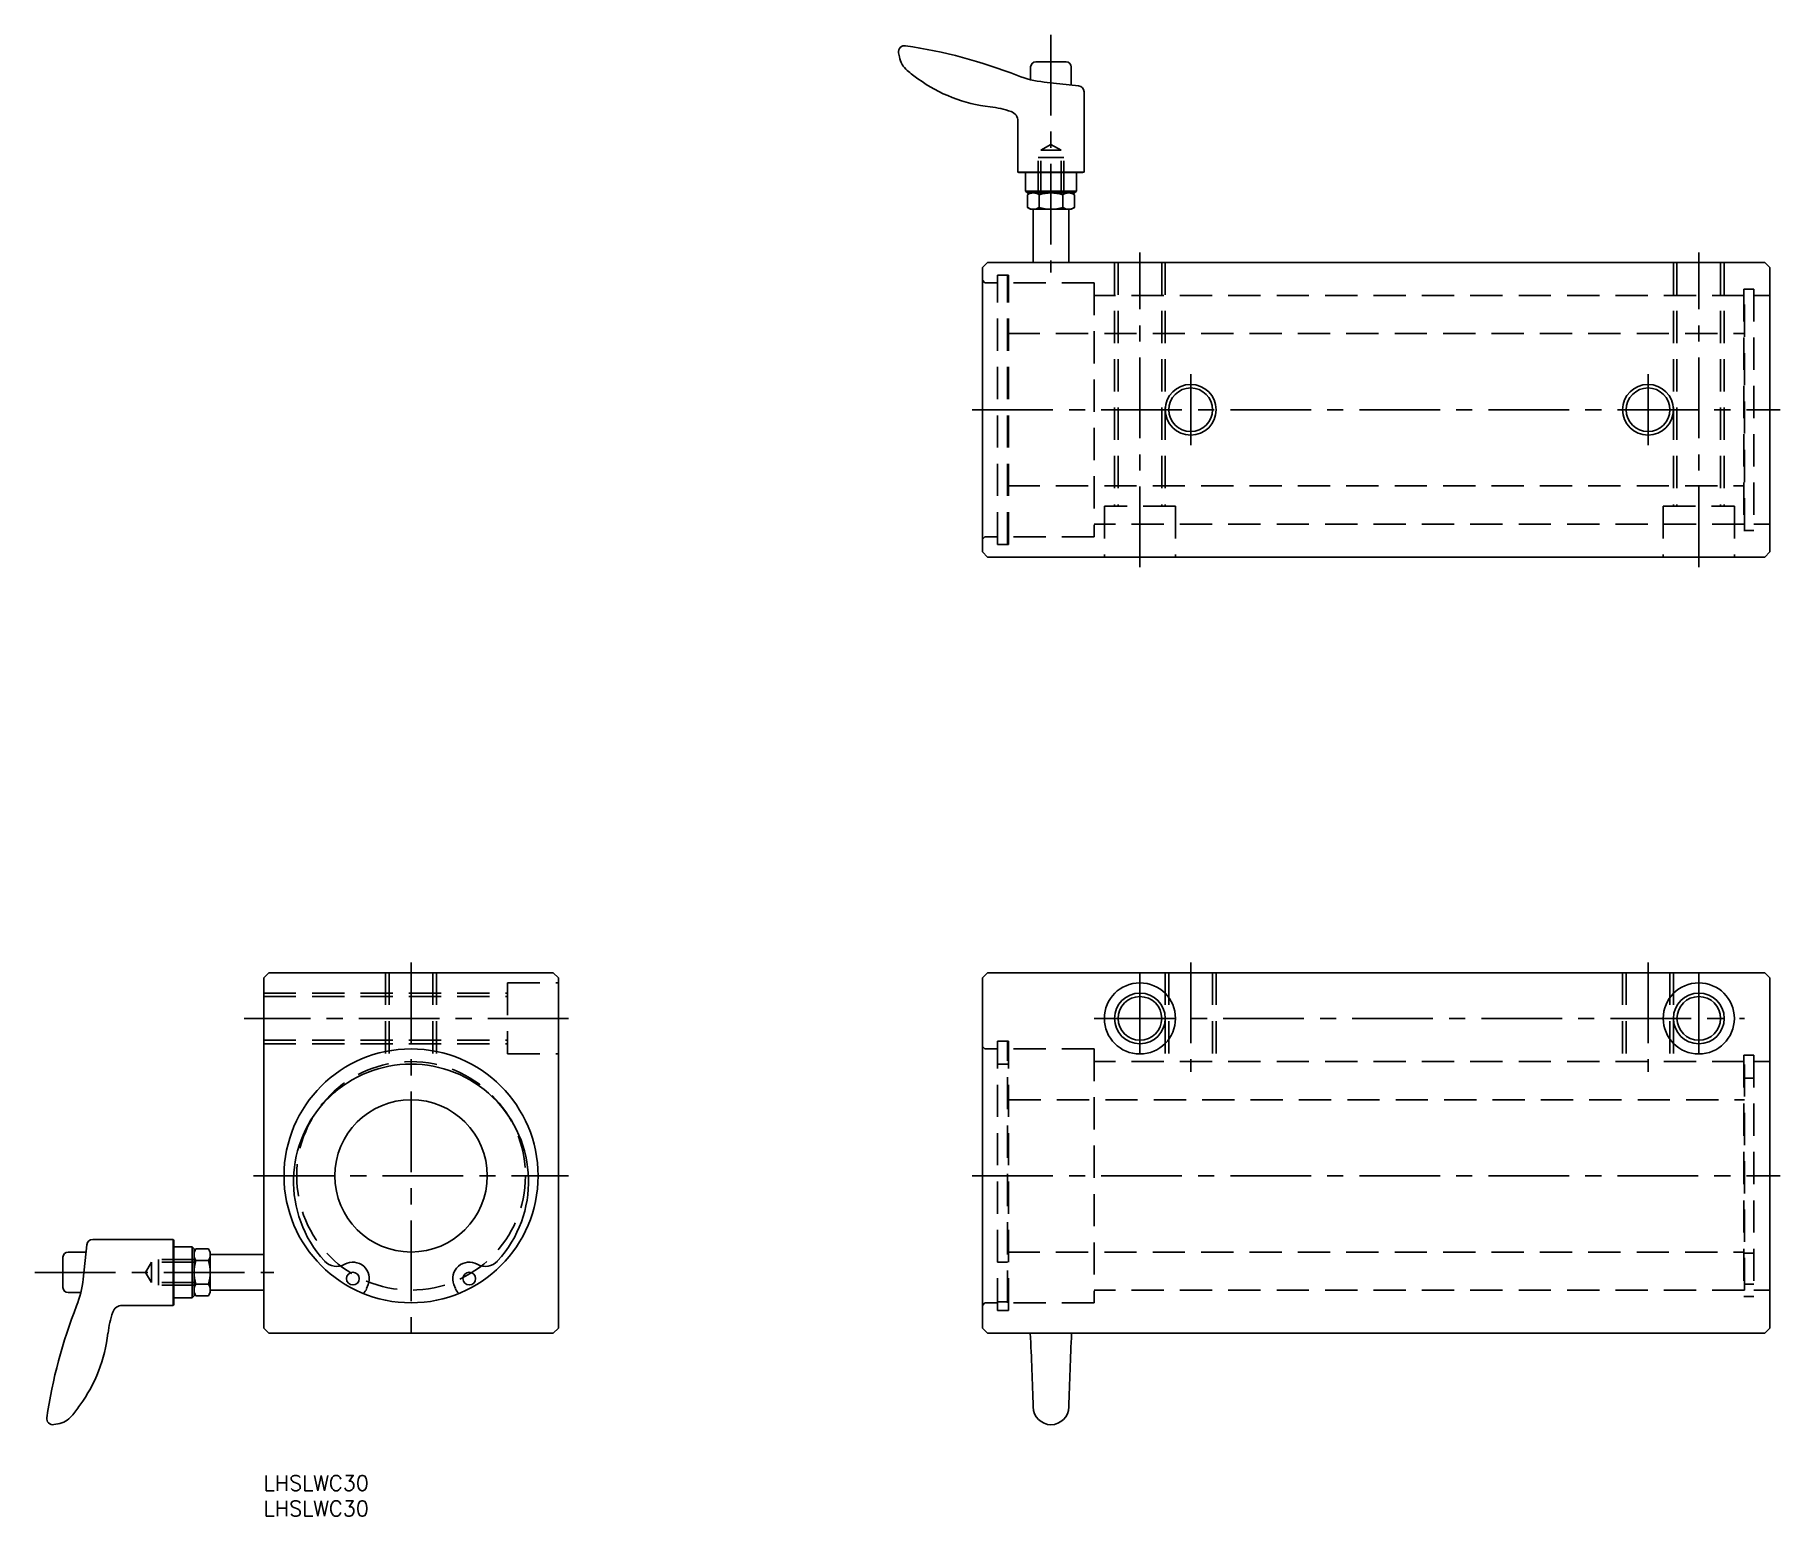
# Model space of a CAD drawing. Extents: x -45 to 298, y -8 to 284.
import ezdxf

# ---------------------------------------------------------------- set-up
doc = ezdxf.new("R2010")
doc.units = 0
doc.header["$LTSCALE"] = 0.5
doc.linetypes.add('CENTER', pattern=[50.8, 31.75, -6.35, 6.35, -6.35])
doc.linetypes.add('DASHED', pattern=[19.05, 12.7, -6.35])
for name, color, linetype in [('MSM_CENTER', 1, 'CENTER'), ('MSM_CONTINUOUS', 7, 'CONTINUOUS'), ('MSM_DASHED', 4, 'DASHED'), ('MSM_NARROW', 5, 'CONTINUOUS'), ('MSM_PART_NUMBER', 7, 'CONTINUOUS')]:
    doc.layers.add(name, color=color, linetype=linetype)
doc.styles.get("Standard").update_dxf_attribs({"font": 'txt.shx', "height": 3, "bigfont": 'bigfont.shx'})

# ---------------------------------------------------------------- blocks, each defined once
blk = doc.blocks.new('*U9')
at = {"layer": 'MSM_PART_NUMBER'}
blk.add_text('LHSLWC30', height=3, dxfattribs=at).set_placement((0, -3))
blk = doc.blocks.new('*U10')
at = {"layer": 'MSM_PART_NUMBER'}
blk.add_text('LHSLWC30', height=3, dxfattribs=at).set_placement((0, -8))

msp = doc.modelspace()

# ---------------------------------------------------------------- linework, layer by layer
at = {"layer": 'MSM_CENTER'}
for p, q in [((154.95, 283.67), (154.95, 236.85)), ((172.45, 178.85), (172.45, 240.85)), ((282.45, 178.85), (282.45, 240.85)), ((182.45, 202.85), (182.45, 216.85)), ((272.45, 202.85), (272.45, 216.85)), ((139.45, 209.85), (298.45, 209.85)), ((29, 101), (29, 26)), ((182.45, 101), (182.45, 79.5)), ((272.45, 101), (272.45, 79.5)), ((172.45, 99), (172.45, 81)), ((282.45, 99), (282.45, 81)), ((60, 90), (-3.85, 90)), ((163.45, 90), (291.45, 90)), ((-2, 59), (60, 59)), ((139.45, 59), (298.45, 59)), ((-45.02, 40), (2, 40))]:
    msp.add_line(p, q, dxfattribs=at)
at = {"layer": 'MSM_CONTINUOUS'}
for p, q in [((125.11, 279.33), (124.97, 280.14)), ((157.95, 278.35), (151.95, 278.35)), ((150.95, 277.35), (150.95, 274.84)), ((158.95, 277.35), (158.95, 273.82)), ((153.59, 274.38), (160.37, 273.67)), ((161.45, 272.47), (161.45, 256.64)), ((148.45, 266.67), (148.45, 256.64)), ((161.45, 256.64), (148.45, 256.64)), ((148.45, 256.64), (148.65, 256.55)), ((161.25, 256.55), (148.65, 256.55)), ((149.95, 256.55), (149.95, 252.92)), ((159.95, 256.55), (159.95, 252.92)), ((161.45, 256.64), (161.25, 256.55)), ((150.31, 252.55), (149.95, 252.92)), ((159.95, 252.92), (149.95, 252.92)), ((150.31, 252.55), (149.95, 252.92)), ((159.58, 252.55), (150.31, 252.55)), ((150.95, 252.55), (150.33, 252.19)), ((150.33, 252.19), (150.33, 249.71)), ((152.64, 249.71), (152.64, 252.19)), ((157.26, 252.19), (157.26, 249.71)), ((159.57, 252.19), (158.95, 252.55)), ((159.57, 249.71), (159.57, 252.19)), ((159.58, 252.55), (159.95, 252.92)), ((159.58, 252.55), (159.95, 252.92)), ((150.33, 249.71), (150.95, 249.35)), ((150.95, 249.35), (158.95, 249.35)), ((151.45, 249.35), (151.45, 238.85)), ((158.45, 249.35), (158.45, 238.85)), ((158.95, 249.35), (159.57, 249.71)), ((141.45, 237.85), (142.45, 238.85)), ((141.45, 181.85), (141.45, 237.85)), ((142.45, 238.85), (295.45, 238.85)), ((295.45, 238.85), (296.45, 237.85)), ((296.45, 237.85), (296.45, 181.85)), ((172.49, 205.55), (172.49, 205.55)), ((282.4, 205.55), (282.4, 205.55)), ((142.45, 180.85), (141.45, 181.85)), ((295.45, 180.85), (142.45, 180.85)), ((295.45, 180.85), (296.45, 181.85)), ((1, 99), (0, 98)), ((0, 98), (0, 29)), ((57, 99), (1, 99)), ((57, 99), (58, 98)), ((58, 98), (58, 29)), ((142.45, 99), (141.45, 98)), ((141.45, 98), (141.45, 29)), ((142.45, 99), (295.45, 99)), ((295.45, 99), (296.45, 98)), ((296.45, 98), (296.45, 29)), ((-35.53, 38.64), (-34.81, 45.43)), ((-33.62, 46.5), (-17.79, 46.5)), ((-17.79, 46.5), (-17.79, 33.5)), ((-17.79, 46.5), (-17.7, 46.3)), ((-17.7, 46.3), (-17.7, 33.7)), ((-17.7, 45), (-14.07, 45)), ((-13.7, 44.63), (-14.07, 45)), ((-14.07, 45), (-14.07, 35)), ((-13.7, 44.63), (-14.07, 45)), ((-39.5, 43), (-39.5, 37)), ((-38.5, 44), (-34.97, 44)), ((-13.7, 44.63), (-13.7, 35.37)), ((-13.34, 44.62), (-13.7, 44)), ((-10.86, 44.62), (-13.34, 44.62)), ((-13.34, 42.31), (-10.86, 42.31)), ((-10.5, 44), (-10.86, 44.62)), ((-10.5, 36), (-10.5, 44)), ((-10.5, 43.5), (0, 43.5)), ((-38.5, 36), (-35.99, 36)), ((-17.7, 35), (-14.07, 35)), ((-13.7, 35.37), (-14.07, 35)), ((-13.7, 35.37), (-14.07, 35)), ((-13.7, 35.37), (-14.07, 35)), ((-13.7, 36), (-13.34, 35.38)), ((-10.86, 37.69), (-13.34, 37.69)), ((-13.34, 35.38), (-10.86, 35.38)), ((-10.86, 35.38), (-10.5, 36)), ((-10.5, 36.5), (0, 36.5)), ((20.26, 36.79), (20.57, 37.58)), ((37.43, 37.58), (37.74, 36.79)), ((-27.82, 33.5), (-17.79, 33.5)), ((-17.79, 33.5), (-17.7, 33.7)), ((0, 29), (1, 28)), ((57, 28), (1, 28)), ((58, 29), (57, 28)), ((142.45, 28), (141.45, 29)), ((142.45, 28), (295.45, 28)), ((296.45, 29), (295.45, 28)), ((-40.48, 10.16), (-41.29, 10.02))]:
    msp.add_line(p, q, dxfattribs=at)
for centre, radius in [((182.45, 209.85), 4.3), ((272.45, 209.85), 4.3), ((172.45, 90), 7), ((282.45, 90), 7), ((172.45, 90), 4.3), ((282.45, 90), 4.3), ((29, 59), 25), ((29, 59), 15), ((17.55, 38.76), 1.25), ((40.45, 38.76), 1.25)]:
    msp.add_circle(centre, radius, dxfattribs=at)
for centre, radius, start, end in [((126.15, 280.35), 1.2, 81.6349, 190), ((129.54, 280.12), 4.5, 190, 230.208), ((111.77, 182.6), 100, 68.5272, 81.6349), ((151.95, 277.35), 1, 90, 180), ((157.95, 277.35), 1, 0, 90), ((152.26, 307.39), 40, 230.208, 234.0475), ((146.39, 299.3), 30, 234.0475, 263.4319), ((155.7, 294.27), 20, 248.5272, 263.9426), ((160.25, 272.47), 1.2, 0, 83.9426), ((140.67, 249.63), 20, 71.2775, 83.4319), ((146.45, 266.67), 2, 0, 71.2775), ((151.48, 250.51), 2.04, 55.6158, 124.3842), ((154.95, 244.91), 7.64, 72.412, 107.588), ((158.41, 250.51), 2.04, 55.6158, 124.3842), ((151.48, 251.4), 2.04, 235.6158, 304.3842), ((154.95, 256.99), 7.64, 252.412, 287.588), ((158.41, 251.4), 2.04, 235.6158, 304.3842), ((29, 57.88), 23.12, 317.4306, 222.5694), ((-33.62, 45.3), 1.2, 90, 173.9426), ((-38.5, 43), 1, 90, 180), ((-11.66, 43.46), 2.04, 145.6158, 214.3842), ((-6.06, 40), 7.64, 162.412, 197.588), ((-12.54, 43.46), 2.04, 325.6158, 34.3842), ((-18.14, 40), 7.64, 342.412, 17.588), ((14.36, 44.43), 3.25, 222.5694, 299.3618), ((17.55, 38.76), 3.25, 338.5321, 119.3618), ((40.45, 38.76), 3.25, 60.6382, 201.4679), ((43.64, 44.43), 3.25, 240.6382, 317.4306), ((-55.42, 40.75), 20, 338.5272, 353.9426), ((-38.5, 37), 1, 180, 270), ((-11.66, 36.54), 2.04, 145.6158, 214.3842), ((-12.54, 36.54), 2.04, 325.6158, 34.3842), ((17.94, 37.7), 2.5, 311.6829, 338.5321), ((40.06, 37.7), 2.5, 201.4679, 228.3171), ((56.25, -3.17), 100, 158.5272, 171.6349), ((-10.77, 25.72), 20, 161.2775, 173.4319), ((-27.82, 31.5), 2, 90, 161.2775), ((-60.45, 31.44), 30, 324.0475, 353.4319), ((-648.2, -10.38), 800, 1.71041, 2.7497), ((958.09, -10.38), 800, 177.2503, 178.28959), ((-68.54, 37.31), 40, 320.208, 324.0475), ((-41.5, 11.2), 1.2, 171.6349, 280), ((-41.26, 14.59), 4.5, 280, 320.208), ((154.95, 13.5), 3.5, 180, 0)]:
    msp.add_arc(centre, radius, start, end, dxfattribs=at)
at = {"layer": 'MSM_DASHED'}
for p, q in [((152.95, 260.95), (154.95, 262.11)), ((156.95, 260.95), (154.95, 262.11)), ((152.45, 259.55), (157.45, 259.55)), ((152.45, 252.55), (152.45, 259.55)), ((152.95, 260.95), (156.95, 260.95)), ((152.95, 252.55), (152.95, 260.95)), ((156.95, 252.55), (156.95, 260.95)), ((157.45, 252.55), (157.45, 259.55)), ((167.45, 238.85), (167.45, 190.85)), ((168.15, 238.85), (168.15, 190.85)), ((176.75, 238.85), (176.75, 190.85)), ((177.45, 238.85), (177.45, 190.85)), ((277.45, 238.85), (277.45, 190.85)), ((278.15, 238.85), (278.15, 190.85)), ((286.75, 238.85), (286.75, 190.85)), ((287.45, 238.85), (287.45, 190.85)), ((141.45, 235.35), (141.95, 234.85)), ((144.4, 234.85), (141.95, 234.85)), ((146.6, 236.35), (144.4, 236.35)), ((144.4, 183.35), (144.4, 236.35)), ((146.4, 183.35), (146.4, 236.35)), ((163.45, 234.85), (146.4, 234.85)), ((146.6, 183.35), (146.6, 236.35)), ((163.45, 234.85), (163.45, 184.85)), ((291.3, 233.6), (293.25, 233.6)), ((291.3, 233.6), (291.3, 186.1)), ((291.45, 186.1), (291.45, 233.6)), ((293.25, 233.6), (293.25, 186.1)), ((291.45, 232.35), (163.45, 232.35)), ((296.45, 232.35), (293.25, 232.35)), ((146.4, 224.85), (291.45, 224.85)), ((146.4, 194.85), (291.45, 194.85)), ((165.45, 190.85), (165.45, 180.85)), ((179.45, 190.85), (165.45, 190.85)), ((179.45, 190.85), (179.45, 180.85)), ((275.45, 190.85), (289.45, 190.85)), ((275.45, 190.85), (275.45, 180.85)), ((289.45, 190.85), (289.45, 180.85)), ((291.45, 187.35), (163.45, 187.35)), ((293.25, 186.1), (291.3, 186.1)), ((296.45, 187.35), (293.25, 187.35)), ((141.45, 184.35), (141.95, 184.85)), ((144.4, 184.85), (141.95, 184.85)), ((146.6, 183.35), (144.4, 183.35)), ((163.45, 184.85), (146.4, 184.85)), ((24, 99), (24, 80.94)), ((24.7, 99), (24.7, 81.09)), ((33.3, 99), (33.3, 81.09)), ((34, 99), (34, 80.94)), ((48, 97), (58, 97)), ((48, 97), (48, 83)), ((177.45, 99), (177.45, 81.5)), ((178.15, 99), (178.15, 81.5)), ((186.75, 99), (186.75, 81.5)), ((187.45, 99), (187.45, 81.5)), ((267.45, 99), (267.45, 81.5)), ((268.15, 99), (268.15, 81.5)), ((276.75, 99), (276.75, 81.5)), ((277.45, 99), (277.45, 81.5)), ((0, 95), (48, 95)), ((0, 94.3), (48, 94.3)), ((0, 85.7), (48, 85.7)), ((0, 85), (48, 85)), ((48, 83), (58, 83)), ((141.45, 84.5), (141.95, 84)), ((144.4, 84), (141.95, 84)), ((146.6, 85.5), (144.4, 85.5)), ((144.4, 32.5), (144.4, 85.5)), ((146.4, 34), (146.4, 85.5)), ((146.6, 32.5), (146.6, 85.5)), ((163.45, 84), (146.6, 84)), ((163.45, 84), (163.45, 34)), ((291.3, 82.75), (293.25, 82.75)), ((291.3, 82.75), (291.3, 35.25)), ((291.45, 36.5), (291.45, 82.75)), ((293.25, 82.75), (293.25, 35.25)), ((146.6, 81), (144.4, 81)), ((291.45, 81.5), (163.45, 81.5)), ((296.45, 81.5), (293.25, 81.5)), ((291.45, 78.25), (293.25, 78.25)), ((146.6, 74), (291.45, 74)), ((-22.1, 42), (-23.25, 40)), ((-13.7, 42), (-22.1, 42)), ((-22.1, 38), (-22.1, 42)), ((-13.7, 42.5), (-20.7, 42.5)), ((-20.7, 37.5), (-20.7, 42.5)), ((144.4, 42.01), (146.4, 42.01)), ((146.4, 44), (291.45, 44)), ((291.45, 43.77), (293.25, 43.77)), ((-22.1, 38), (-23.25, 40)), ((-13.7, 38), (-22.1, 38)), ((-13.7, 37.5), (-20.7, 37.5)), ((291.45, 36.5), (163.45, 36.5)), ((293.25, 35.25), (291.3, 35.25)), ((293.25, 37.68), (291.45, 37.68)), ((296.45, 36.5), (293.25, 36.5)), ((141.45, 33.5), (141.95, 34)), ((144.4, 34), (141.95, 34)), ((144.38, 34.18), (146.38, 34.18)), ((146.6, 32.5), (144.4, 32.5)), ((163.45, 34), (146.4, 34))]:
    msp.add_line(p, q, dxfattribs=at)
msp.add_circle((29, 59), 22.5, dxfattribs=at)
at = {"layer": 'MSM_NARROW'}
for centre in [(182.45, 209.85), (272.45, 209.85), (172.45, 90), (282.45, 90)]:
    msp.add_circle(centre, 5, dxfattribs=at)

# ---------------------------------------------------------------- block references
at = {"layer": 'MSM_CONTINUOUS'}
for name in ['*U9', '*U10']:
    msp.add_blockref(name, (0, 0), dxfattribs=at)

doc.saveas('drawing.dxf')
